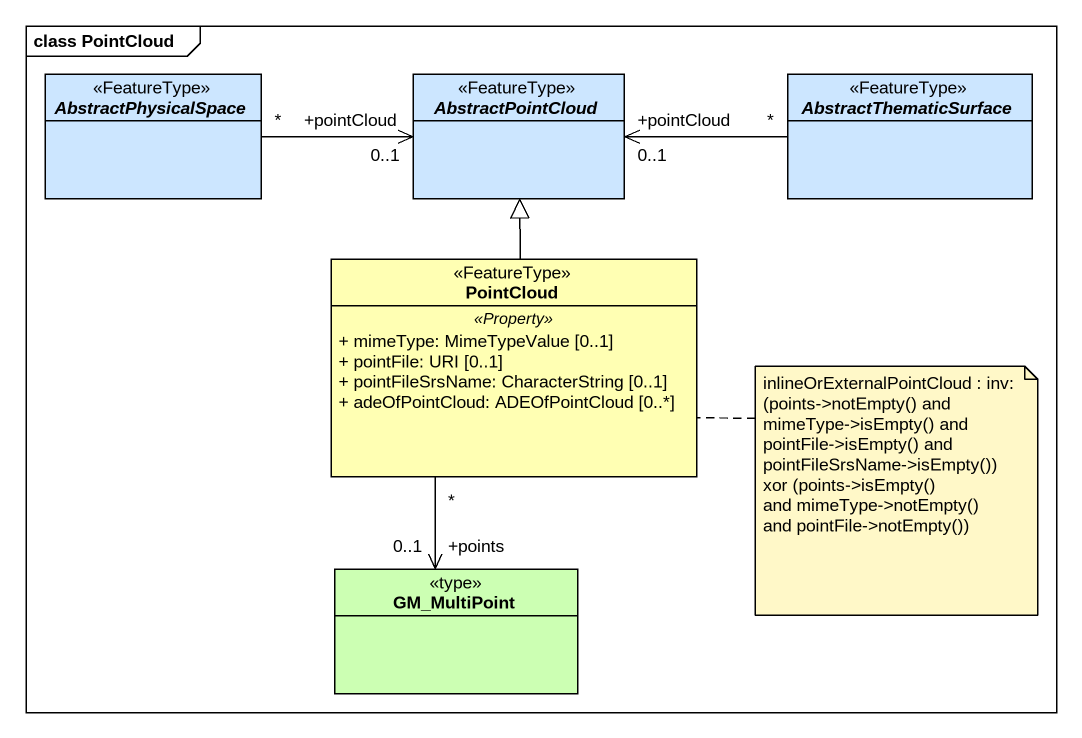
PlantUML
@startuml
mainframe class PointCloud
hide circle
hide empty members
skinparam classAttributeIconSize 0
abstract class AbstractPhysicalSpace <<FeatureType>> #CCE6FF
abstract class AbstractPointCloud <<FeatureType>> #CCE6FF
abstract class AbstractThematicSurface <<FeatureType>> #CCE6FF
class PointCloud <<FeatureType>> #FFFFB3 {
  .. <<Property>> ..
  + mimeType: MimeTypeValue [0..1]
  + pointFile: URI [0..1]
  + pointFileSrsName: CharacterString [0..1]
  + adeOfPointCloud: ADEOfPointCloud [0..*]
}
class GM_MultiPoint <<type>> #CCFFB3
AbstractPhysicalSpace "*" -right-> "+pointCloud\n0..1" AbstractPointCloud
AbstractThematicSurface "*" -left-> "+pointCloud\n0..1" AbstractPointCloud
PointCloud -up-|> AbstractPointCloud
PointCloud "*" --> "+points\n0..1" GM_MultiPoint
note right of PointCloud
  inlineOrExternalPointCloud : inv:
  (points->notEmpty() and
  mimeType->isEmpty() and
  pointFile->isEmpty() and
  pointFileSrsName->isEmpty())
  xor (points->isEmpty()
  and mimeType->notEmpty()
  and pointFile->notEmpty())
end note
@enduml
